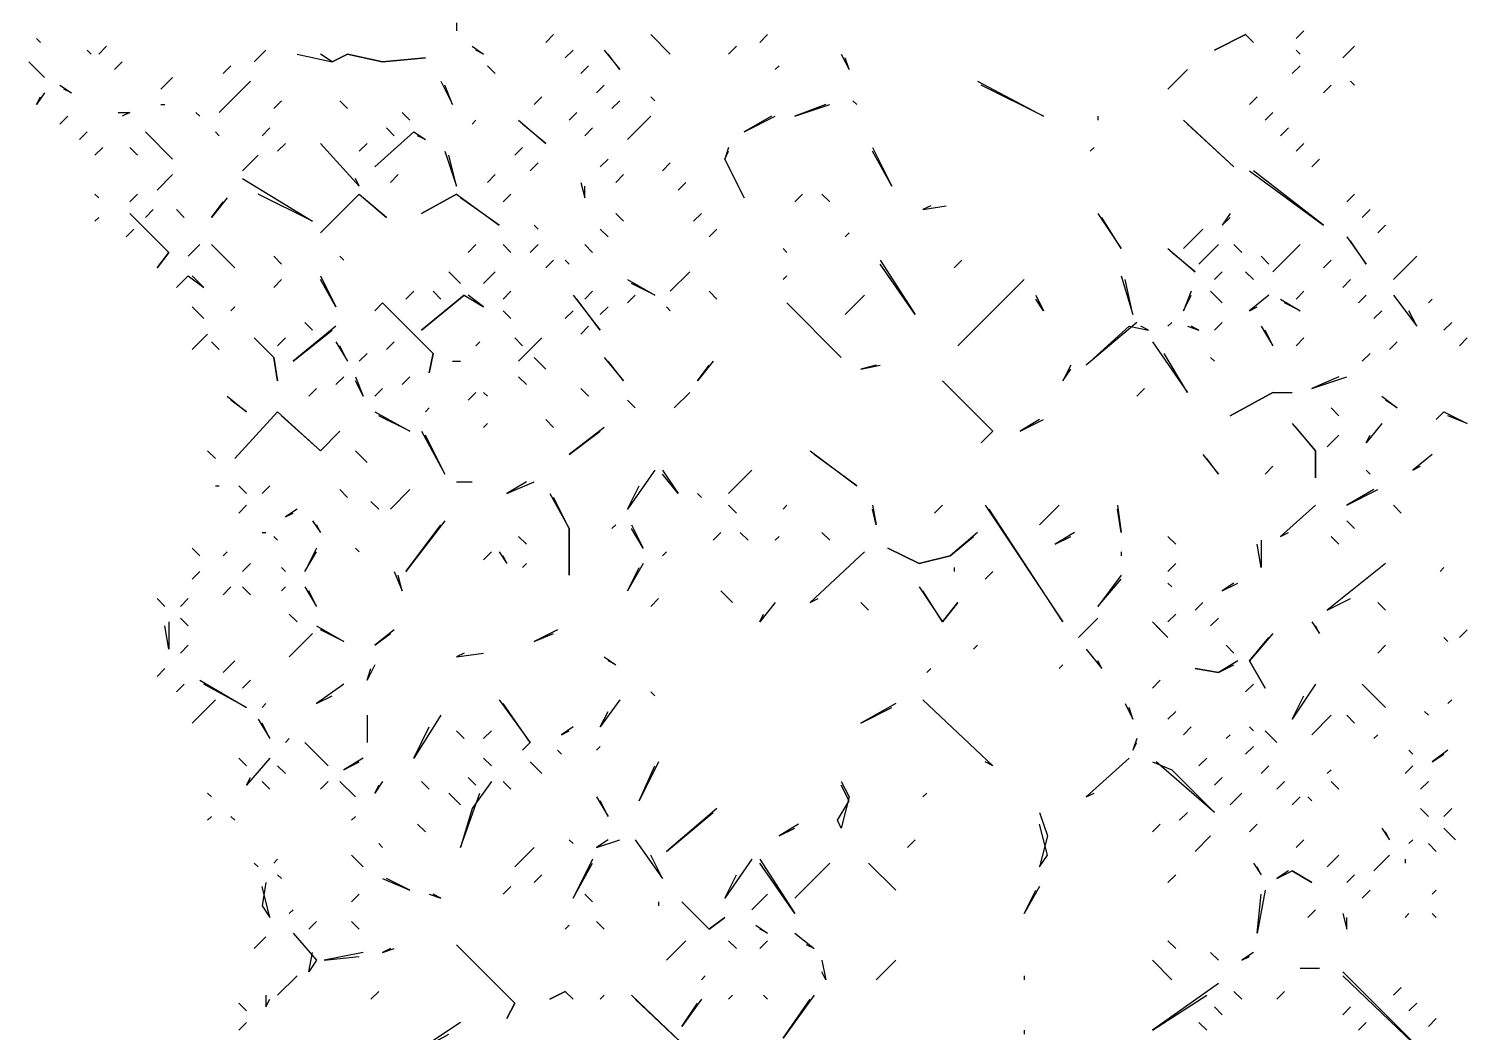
# Model space of a CAD drawing. Extents: x 1 to 2775, y -31 to 2075.
# Drawn here: x 1650 to 1711.8, y 828.6 to 871.6 of the extents above; entities that cross this region are included whole.
import ezdxf

# ---------------------------------------------------------------- set-up
doc = ezdxf.new("R2010")
doc.units = 0
doc.layers.add('LINEWORK', color=4, linetype='CONTINUOUS')

msp = doc.modelspace()

# ---------------------------------------------------------------- linework, layer by layer
at = {"layer": 'LINEWORK'}
for points in [[(1668.3333, 871.8333), (1668.3333, 871.5)], [(1672.5, 871.3333), (1672.1667, 871)], [(1676.6667, 871.3333), (1677.5, 870.5)], [(1681.6667, 871.3333), (1681.3333, 871)], [(1702.1667, 871.3333), (1700.8333, 870.6667), (1702.1667, 871.3333), (1702.5, 871)], [(1704.6667, 871.5), (1704.3333, 871.1667)], [(1650.3333, 871.1667), (1650.5, 871)], [(1653.3333, 870.8333), (1653, 870.5)], [(1669, 870.8333), (1669.5, 870.5), (1669.1667, 870.6667)], [(1680.3333, 870.8333), (1680, 870.5)], [(1706.8333, 870.8333), (1706.3333, 870.3333)], [(1650, 870.1667), (1650.6667, 869.5)], [(1652.5, 870.6667), (1652.6667, 870.5)], [(1654, 870.1667), (1653.6667, 869.8333)], [(1660.1667, 870.6667), (1659.6667, 870.1667)], [(1661.5, 870.5), (1663, 870.1667), (1663.6667, 870.5), (1665.1667, 870.1667), (1667, 870.3333), (1665.1667, 870.1667), (1663.6667, 870.5), (1663, 870.1667), (1662.5, 870.5)], [(1673.3333, 870.6667), (1673, 870.3333)], [(1674.6667, 870.6667), (1675.3333, 869.8333), (1674.8333, 870.5)], [(1684.8333, 870.5), (1685.1667, 869.8333), (1685, 870.3333)], [(1704.3333, 870.6667), (1704.5, 870.5)], [(1656.1667, 869.5), (1655.6667, 869)], [(1658.6667, 870), (1658.3333, 869.6667)], [(1669.6667, 870), (1670, 869.6667)], [(1674, 870), (1673.6667, 869.6667)], [(1682.1667, 870), (1682, 869.8333)], [(1699.6667, 869.8333), (1698.8333, 869)], [(1704.5, 870), (1704.1667, 869.6667)], [(1650.6667, 868.8333), (1650.3333, 868.3333), (1650.5, 868.6667)], [(1651.3333, 869.1667), (1651.8333, 868.8333), (1651.5, 869)], [(1659.5, 869.3333), (1658.1667, 868)], [(1667.6667, 869.3333), (1668.1667, 868.3333), (1667.8333, 869.1667)], [(1674.6667, 869.1667), (1674.3333, 868.8333)], [(1690.6667, 869.3333), (1693.5, 867.8333), (1690.8333, 869.1667)], [(1705.8333, 869.1667), (1705.5, 868.8333)], [(1706.6667, 869.3333), (1706.8333, 869.1667)], [(1655.6667, 868.3333), (1655.8333, 868.3333)], [(1660.8333, 868.5), (1660.5, 868.1667)], [(1663.3333, 868.5), (1663.6667, 868.1667)], [(1672, 868.6667), (1671.6667, 868.3333)], [(1675.3333, 868.5), (1675, 868.1667)], [(1676.6667, 868.6667), (1676.8333, 868.5)], [(1684.1667, 868.3333), (1682.8333, 867.8333), (1684.3333, 868.3333)], [(1685.3333, 868.5), (1685.5, 868.3333)], [(1702.6667, 868.6667), (1702.3333, 868.3333)], [(1651.6667, 867.8333), (1651.3333, 867.5)], [(1653.8333, 868), (1654.3333, 868), (1654, 867.8333)], [(1657.1667, 868), (1657.3333, 867.8333)], [(1666, 868), (1666.3333, 867.6667)], [(1669.1667, 867.6667), (1669, 867.5)], [(1671, 867.6667), (1672.1667, 866.6667), (1671.1667, 867.5)], [(1673.5, 868), (1673.1667, 867.6667)], [(1676.6667, 867.8333), (1675.6667, 866.8333)], [(1681.8333, 867.8333), (1680.6667, 867.1667), (1682, 867.8333)], [(1695.8333, 867.8333), (1695.8333, 867.6667)], [(1699.5, 867.6667), (1701.6667, 865.6667), (1699.6667, 867.5)], [(1703.3333, 868), (1703, 867.6667)], [(1652.5, 867.1667), (1652.1667, 866.8333)], [(1655, 867.1667), (1656.1667, 866)], [(1658, 867.1667), (1658.1667, 867)], [(1660.3333, 867.3333), (1660, 867)], [(1666.5, 867.1667), (1664.8333, 865.6667), (1666.5, 867.1667), (1667, 866.8333), (1666.6667, 867)], [(1665.3333, 867.3333), (1665.6667, 867)], [(1674.1667, 867.3333), (1673.8333, 867)], [(1704, 867.3333), (1703.6667, 867)], [(1653.1667, 866.5), (1652.8333, 866.1667)], [(1654.3333, 866.5), (1654.6667, 866.1667)], [(1661, 866.6667), (1660.6667, 866.3333)], [(1662.5, 866.6667), (1664.1667, 864.8333), (1664, 865.1667)], [(1664.5, 866.6667), (1664.1667, 866.3333)], [(1671.1667, 866.5), (1670.8333, 866.1667)], [(1680, 866.5), (1679.8333, 866), (1680.6667, 864.3333), (1679.8333, 866), (1680, 866.3333)], [(1686.1667, 866.5), (1687, 864.8333), (1686.1667, 866.3333)], [(1695.6667, 866.5), (1695.5, 866.3333)], [(1704.6667, 866.6667), (1704.3333, 866.3333)], [(1659.8333, 866.1667), (1659.1667, 865.5)], [(1667.8333, 866.3333), (1668.3333, 864.8333), (1668, 866.1667)], [(1671.8333, 865.8333), (1671.5, 865.5)], [(1674.8333, 866), (1674.5, 865.6667)], [(1677.5, 865.8333), (1677.1667, 865.5)], [(1705.3333, 866), (1705, 865.6667)], [(1656.1667, 865.3333), (1655.5, 864.6667)], [(1659.1667, 865.1667), (1662.1667, 863.3333), (1659.8333, 864.5)], [(1665.8333, 865.3333), (1665.5, 865)], [(1670, 865.3333), (1669.6667, 865)], [(1675.5, 865.3333), (1675.1667, 865)], [(1702.3333, 865.5), (1705.5, 863.1667), (1702.5, 865.5)], [(1652.8333, 864.5), (1653, 864.3333)], [(1654.6667, 864.5), (1654.3333, 864.1667)], [(1664.1667, 864.5), (1662.5, 862.8333), (1664.1667, 864.5), (1665.3333, 863.5), (1664.3333, 864.3333)], [(1668.3333, 864.5), (1666.8333, 863.6667), (1668.3333, 864.5), (1670.1667, 863.1667), (1668.5, 864.3333)], [(1670.6667, 864.5), (1670.3333, 864.1667)], [(1673.6667, 865), (1673.8333, 864.3333), (1673.8333, 864.8333)], [(1678.1667, 865), (1677.8333, 864.6667)], [(1683.1667, 864.5), (1682.8333, 864.1667)], [(1684, 864.5), (1684.3333, 864.1667)], [(1706.8333, 864.5), (1706.5, 864.1667)], [(1658.5, 864.3333), (1657.8333, 863.5), (1658.3333, 864.1667)], [(1688.6667, 864), (1688.3333, 863.8333), (1689.3333, 864)], [(1653, 863.5), (1652.8333, 863.3333)], [(1654.3333, 863.6667), (1656, 862), (1655.5, 861.3333), (1656, 862)], [(1655.3333, 863.8333), (1655, 863.5)], [(1656.3333, 863.8333), (1656.6667, 863.5)], [(1675.1667, 863.6667), (1675.5, 863.3333)], [(1678.8333, 863.6667), (1678.5, 863.3333)], [(1695.8333, 863.6667), (1696.8333, 862.1667), (1696, 863.5)], [(1701.5, 863.6667), (1701.1667, 863.1667), (1701.5, 863.5)], [(1707.5, 863.8333), (1707.1667, 863.5)], [(1654.5, 863), (1654.1667, 862.6667)], [(1671.6667, 863.1667), (1671.8333, 863)], [(1674.5, 863), (1674.8333, 862.6667)], [(1679.5, 863), (1679.1667, 862.6667)], [(1685.1667, 862.8333), (1685, 862.6667)], [(1700.3333, 863), (1699.5, 862.1667)], [(1706.5, 862.6667), (1707.3333, 861.5), (1706.6667, 862.5)], [(1708.1667, 863.1667), (1707.8333, 862.8333)], [(1657.3333, 862.3333), (1656.8333, 861.8333)], [(1657.8333, 862.3333), (1658.8333, 861.3333)], [(1669.1667, 862.3333), (1668.8333, 862)], [(1670.3333, 862.3333), (1670.6667, 862)], [(1671.8333, 862.3333), (1671.5, 862)], [(1673.8333, 862.3333), (1674.1667, 862)], [(1682.3333, 862.1667), (1682.5, 862)], [(1698.8333, 862.1667), (1700, 861.1667), (1699, 862)], [(1701, 862.3333), (1700.1667, 861.5)], [(1701.6667, 862.3333), (1702, 862)], [(1704.5, 862.3333), (1703.3333, 861.1667)], [(1660.5, 861.8333), (1660.8333, 861.5)], [(1663.3333, 861.8333), (1663.5, 861.6667)], [(1672.5, 861.6667), (1672.1667, 861.3333)], [(1673, 861.6667), (1673.1667, 861.5)], [(1686.5, 861.6667), (1688, 859.3333), (1686.5, 861.5)], [(1690, 861.6667), (1689.6667, 861.3333)], [(1702.8333, 861.8333), (1703.1667, 861.5)], [(1705.8333, 861.6667), (1705.5, 861.3333)], [(1709.5, 861.8333), (1708.5, 860.8333)], [(1656.8333, 861), (1656.3333, 860.5), (1656.8333, 861), (1657.5, 860.5), (1657, 861)], [(1660.8333, 860.8333), (1660.5, 860.5)], [(1662.5, 861), (1663.1667, 859.6667), (1662.5, 860.8333)], [(1668, 861.1667), (1668.5, 860.6667)], [(1670, 861.1667), (1669.5, 860.6667)], [(1675.6667, 860.8333), (1676.8333, 860.1667), (1675.8333, 860.6667)], [(1678.3333, 861.1667), (1677.5, 860.3333)], [(1682.5, 861), (1682.3333, 860.8333)], [(1692.6667, 860.8333), (1689.8333, 858)], [(1696.8333, 861), (1697.3333, 859.3333), (1697, 860.8333)], [(1701.1667, 861.1667), (1700.8333, 860.8333)], [(1702.1667, 861.1667), (1702.5, 860.8333)], [(1706.6667, 860.8333), (1706.3333, 860.5)], [(1666.5, 860.3333), (1666.1667, 860)], [(1667.3333, 860.3333), (1667.6667, 860)], [(1670.6667, 860.3333), (1670.3333, 860)], [(1674.1667, 860.3333), (1673.8333, 860)], [(1679.1667, 860.3333), (1679.5, 860)], [(1699.8333, 860.3333), (1699.5, 859.5), (1699.8333, 860.1667)], [(1700.6667, 860.3333), (1701.1667, 859.8333)], [(1704.6667, 860.3333), (1704.3333, 860)], [(1657, 859.6667), (1657.5, 859.1667)], [(1658.8333, 859.6667), (1658.6667, 859.5)], [(1665.1667, 859.8333), (1664.8333, 859.5), (1665.1667, 859.8333), (1667.3333, 857.6667), (1667.1667, 856.8333), (1667.3333, 857.6667)], [(1668.6667, 860.1667), (1666.8333, 858.6667), (1668.6667, 860.1667), (1669.5, 859.6667), (1668.8333, 860.1667)], [(1673.3333, 860.1667), (1674.5, 858.6667), (1673.5, 860)], [(1674.8333, 859.6667), (1674.5, 859.3333)], [(1676, 860.1667), (1675.6667, 859.8333)], [(1677.3333, 859.6667), (1677.5, 859.5)], [(1682.5, 859.8333), (1684.8333, 857.5)], [(1685.8333, 860.1667), (1685, 859.3333)], [(1693.1667, 860.1667), (1693.5, 859.5), (1693.1667, 860)], [(1703.1667, 860.1667), (1702.3333, 859.5), (1702.6667, 859.6667)], [(1703.6667, 860), (1704.5, 859.5), (1703.8333, 859.8333)], [(1707.3333, 860.1667), (1707, 859.8333)], [(1708.5, 860.1667), (1709.5, 858.8333), (1709.1667, 859.5)], [(1710.1667, 860), (1710, 859.8333)], [(1661.8333, 859), (1662.1667, 858.6667)], [(1670.3333, 859.5), (1670.6667, 859.1667)], [(1673.3333, 859.5), (1673, 859.1667)], [(1697.5, 859), (1695.3333, 857.1667), (1697.1667, 858.8333), (1698, 858.6667), (1697.6667, 858.8333)], [(1699, 859), (1698.8333, 858.8333)], [(1701.1667, 859), (1700.8333, 858.6667)], [(1708, 859.5), (1707.6667, 859.1667)], [(1711, 859), (1710.6667, 858.6667)], [(1657.6667, 858.5), (1657, 857.8333)], [(1659.6667, 858.3333), (1660.5, 857.5), (1660.6667, 856.5), (1660.5, 857.5)], [(1661, 858.3333), (1660.6667, 858)], [(1663.1667, 858.8333), (1661.3333, 857.3333), (1663, 858.6667)], [(1670.8333, 858.3333), (1671.1667, 858)], [(1672, 858.3333), (1671, 857.3333)], [(1674, 858.8333), (1673.6667, 858.5)], [(1699.6667, 858.8333), (1700.1667, 858.6667), (1699.8333, 858.8333)], [(1702.8333, 858.8333), (1703.3333, 858), (1703, 858.6667)], [(1704.6667, 858.3333), (1704.3333, 858)], [(1711.6667, 858.3333), (1711.3333, 858)], [(1657.8333, 858.1667), (1658.1667, 857.8333)], [(1663.1667, 858.1667), (1663.6667, 857.3333), (1663.3333, 858)], [(1665.6667, 858.1667), (1665.3333, 857.8333)], [(1669.3333, 858.1667), (1669.1667, 858)], [(1698.1667, 858.1667), (1699.6667, 856), (1698.6667, 857.6667)], [(1708.6667, 858.1667), (1708.3333, 857.8333)], [(1664.5, 857.6667), (1664.1667, 857.3333)], [(1668.1667, 857.3333), (1668.5, 857.3333)], [(1671.6667, 857.5), (1672.1667, 857)], [(1674.6667, 857.5), (1675.5, 856.5), (1674.8333, 857.3333)], [(1679.3333, 857.3333), (1678.6667, 856.5), (1679.1667, 857.1667)], [(1686.3333, 857.1667), (1685.6667, 857), (1686.5, 857.1667)], [(1694.6667, 857.1667), (1694.3333, 856.5), (1694.6667, 857)], [(1700.6667, 857.5), (1700.8333, 857.3333)], [(1707.5, 857.6667), (1707.1667, 857.3333)], [(1663.5, 856.6667), (1663.1667, 856.3333)], [(1664, 856.6667), (1664.3333, 855.8333), (1664, 856.5)], [(1666.3333, 856.6667), (1666, 856.3333)], [(1671, 856.6667), (1671.3333, 856.3333)], [(1689.1667, 856.5), (1691.3333, 854.3333), (1690.8333, 853.8333), (1691.3333, 854.3333), (1689.3333, 856.3333)], [(1706.1667, 856.6667), (1705, 856.1667), (1706.5, 856.6667)], [(1662.3333, 856.1667), (1662, 855.8333)], [(1665.1667, 856.1667), (1664.8333, 855.8333)], [(1669.1667, 856), (1668.8333, 855.6667)], [(1669.5, 856), (1669.6667, 855.8333)], [(1673.6667, 856.1667), (1674, 855.8333)], [(1678.3333, 856), (1677.6667, 855.3333)], [(1697.8333, 856.1667), (1697.5, 855.8333)], [(1703.3333, 856), (1701.5, 855), (1703.3333, 856), (1704.1667, 856)], [(1658.5, 855.8333), (1659.3333, 855.1667), (1658.6667, 855.6667)], [(1667.1667, 855.3333), (1667, 855.1667)], [(1675.6667, 855.6667), (1676, 855.3333)], [(1705.8333, 855.3333), (1706.1667, 855)], [(1708, 855.8333), (1708.6667, 855.3333), (1708.1667, 855.6667)], [(1660.6667, 855.1667), (1658.8333, 853.1667), (1660.6667, 855.1667), (1662.5, 853.5), (1663.3333, 854.3333), (1662.5, 853.5), (1660.8333, 855)], [(1664.8333, 855.1667), (1666.3333, 854.3333), (1665, 855)], [(1669.6667, 854.6667), (1669.5, 854.5)], [(1672.1667, 854.8333), (1672.5, 854.5)], [(1693.3333, 854.8333), (1692.5, 854.3333), (1693.5, 854.8333)], [(1704.1667, 854.6667), (1705.1667, 853.5), (1705.1667, 852.3333), (1705.1667, 853.5), (1704.3333, 854.5)], [(1708, 854.6667), (1707.3333, 853.8333), (1707.5, 854.1667)], [(1710.6667, 855.1667), (1710.3333, 854.8333), (1710.6667, 855.1667), (1711.6667, 854.6667), (1710.8333, 855)], [(1666.8333, 854.3333), (1667.8333, 852.5), (1667, 854.1667)], [(1674.6667, 854.5), (1673.1667, 853.3333), (1674.5, 854.3333)], [(1706.1667, 854.1667), (1705.6667, 853.6667)], [(1657.6667, 853.5), (1658, 853.1667)], [(1664, 853.5), (1664.5, 853)], [(1683.5, 853.5), (1685.5, 852), (1683.6667, 853.3333)], [(1700.3333, 853.3333), (1701, 852.5), (1700.5, 853.1667)], [(1703.3333, 852.8333), (1703, 852.5)], [(1710.1667, 853.3333), (1709.3333, 852.6667), (1709.6667, 852.8333)], [(1668.3333, 852.1667), (1669, 852.1667)], [(1671.3333, 852.1667), (1670.5, 851.6667), (1671.6667, 852.1667)], [(1676.8333, 852.6667), (1675.6667, 851), (1676.1667, 852)], [(1677.1667, 852.6667), (1677.8333, 851.6667), (1677.1667, 852.5)], [(1681, 852.6667), (1680, 851.6667)], [(1707.3333, 852.6667), (1707.5, 852.5)], [(1658, 852), (1658.1667, 852)], [(1659, 852), (1659.3333, 851.6667)], [(1660.3333, 852), (1660, 851.6667)], [(1663.3333, 851.8333), (1663.6667, 851.5)], [(1666.3333, 851.8333), (1665.5, 851)], [(1672.3333, 851.6667), (1673.1667, 850.1667), (1673.1667, 848.1667), (1673.1667, 850.1667), (1672.5, 851.5)], [(1678.6667, 851.6667), (1678.8333, 851.5)], [(1707.6667, 851.8333), (1706.5, 851.1667), (1707.8333, 851.8333)], [(1659.3333, 851.1667), (1659, 850.8333)], [(1661.5, 851), (1661, 850.6667), (1661.3333, 850.8333)], [(1664.6667, 851.3333), (1665, 851)], [(1680, 851.1667), (1680.3333, 850.8333)], [(1682.5, 851.1667), (1682.3333, 851)], [(1686.1667, 851.1667), (1686.3333, 850.3333), (1686.1667, 851)], [(1689.1667, 851.1667), (1688.8333, 850.8333)], [(1691, 851.1667), (1694.3333, 846.1667), (1691.1667, 851)], [(1694.1667, 851.1667), (1693.3333, 850.3333)], [(1696.6667, 851.1667), (1696.8333, 850), (1696.6667, 851)], [(1705.1667, 851.1667), (1703.6667, 849.8333), (1704, 850)], [(1708.5, 851.1667), (1708.8333, 850.8333)], [(1662.1667, 850.5), (1662.5, 850), (1662.3333, 850.3333)], [(1667.8333, 850.5), (1666.1667, 848.3333), (1667.6667, 850.3333)], [(1675.1667, 850.3333), (1675, 850.1667)], [(1675.8333, 850.3333), (1676.3333, 849.3333), (1675.8333, 850.1667)], [(1706.5, 850.5), (1706.8333, 850.1667)], [(1660, 850), (1660.1667, 850)], [(1660.5, 849.8333), (1660.6667, 849.6667)], [(1671, 849.8333), (1671.3333, 849.5)], [(1679.6667, 850), (1679.3333, 849.6667)], [(1680.5, 850), (1680.8333, 849.6667)], [(1682.1667, 849.8333), (1682, 849.6667)], [(1684, 850), (1684.3333, 849.6667)], [(1690.6667, 850), (1689.5, 849), (1688.1667, 848.6667), (1686.8333, 849.3333), (1688.1667, 848.6667), (1689.5, 849), (1690.5, 849.8333)], [(1694.8333, 850), (1694, 849.5), (1694.6667, 849.8333)], [(1698.8333, 849.8333), (1699.1667, 849.5)], [(1705.8333, 849.8333), (1706.1667, 849.5)], [(1657, 849.3333), (1657.3333, 849)], [(1658.5, 849.1667), (1658.3333, 849)], [(1662.3333, 849.3333), (1661.8333, 848.3333), (1662.3333, 849.1667)], [(1664, 849.3333), (1664.1667, 849.1667)], [(1669.8333, 849.1667), (1669.5, 848.8333)], [(1670.1667, 849.1667), (1670.5, 848.6667), (1670.3333, 849)], [(1677.3333, 849.1667), (1677.1667, 849)], [(1685.8333, 849.1667), (1683.5, 847), (1683.8333, 847.1667)], [(1696.8333, 849.1667), (1696.8333, 849)], [(1702.8333, 849.6667), (1702.8333, 848.5), (1702.6667, 849.5)], [(1659.5, 848.6667), (1659.1667, 848.3333)], [(1660.8333, 848.5), (1661, 848.3333)], [(1671.3333, 848.6667), (1671.1667, 848.5)], [(1676.3333, 848.6667), (1675.6667, 847.5), (1676.1667, 848.5)], [(1689.6667, 848.5), (1689.6667, 848.3333)], [(1699.1667, 848.6667), (1698.8333, 848.3333)], [(1708.1667, 848.6667), (1705.6667, 846.6667), (1706.6667, 847.1667)], [(1710.6667, 848.5), (1710.5, 848.3333)], [(1657.3333, 848.3333), (1657, 848)], [(1665.6667, 848.3333), (1666, 847.5), (1665.8333, 848.1667)], [(1691.3333, 848.3333), (1691, 848)], [(1696.8333, 848.1667), (1695.8333, 846.8333), (1696.8333, 848)], [(1698.8333, 847.8333), (1699, 847.6667)], [(1701.6667, 847.8333), (1701.1667, 847.5), (1701.8333, 847.8333)], [(1658.6667, 847.6667), (1658.3333, 847.3333)], [(1659.1667, 847.6667), (1659.5, 847.3333)], [(1661, 847.6667), (1660.8333, 847.5)], [(1661.8333, 847.6667), (1662.3333, 846.8333), (1662, 847.5)], [(1679.6667, 847.5), (1680.1667, 847)], [(1688.1667, 847.6667), (1689.1667, 846.1667), (1689.8333, 847), (1689.1667, 846.1667), (1688.3333, 847.5)], [(1655.5, 847.1667), (1655.8333, 846.8333)], [(1656.8333, 847.1667), (1656.5, 846.8333)], [(1677, 847.1667), (1676.6667, 846.8333)], [(1682, 847), (1681.3333, 846.1667), (1681.5, 846.5)], [(1685.6667, 847), (1686, 846.6667)], [(1700.3333, 847), (1700, 846.6667)], [(1707.8333, 847), (1708.1667, 846.6667)], [(1656, 846.1667), (1656, 845), (1655.8333, 846)], [(1656.5, 846.3333), (1656.8333, 846)], [(1661.1667, 846.5), (1661.5, 846.1667)], [(1662.3333, 846), (1663.5, 845.3333), (1662.5, 845.8333)], [(1695.8333, 846.3333), (1695, 845.5)], [(1698.1667, 846.1667), (1698.8333, 845.5), (1698.3333, 846)], [(1699.1667, 846.5), (1698.8333, 846.1667)], [(1701, 846.3333), (1700.6667, 846)], [(1705, 846.1667), (1705.3333, 845.6667), (1705.1667, 846)], [(1662.1667, 845.6667), (1661.1667, 844.6667)], [(1665.6667, 845.8333), (1664.8333, 845.1667), (1665.5, 845.6667)], [(1672.6667, 845.8333), (1671.6667, 845.3333), (1672.5, 845.6667)], [(1703.3333, 845.6667), (1702.3333, 844.5), (1703, 843.3333), (1702.3333, 844.5), (1703.1667, 845.5)], [(1710.6667, 845.5), (1710.8333, 845.3333)], [(1711.6667, 845.8333), (1711.3333, 845.5)], [(1656.8333, 845.1667), (1656.5, 844.8333)], [(1668.6667, 844.8333), (1668.3333, 844.6667), (1669.5, 844.8333)], [(1690.6667, 845.1667), (1690.5, 845)], [(1695.3333, 845), (1696, 844.1667), (1695.8333, 844.5)], [(1701.3333, 845.1667), (1701.6667, 844.8333)], [(1708.1667, 845.1667), (1707.8333, 844.8333)], [(1655.8333, 844.1667), (1655.5, 843.8333)], [(1658.8333, 844.5), (1658.3333, 844)], [(1664.8333, 844.3333), (1664.5, 843.6667), (1664.6667, 844.1667)], [(1674.6667, 844.6667), (1675.1667, 844.3333), (1674.8333, 844.5)], [(1688.6667, 844.1667), (1688.5, 844)], [(1694.3333, 844.3333), (1694.1667, 844.1667)], [(1701.8333, 844.5), (1701, 844), (1700, 844.1667), (1701, 844), (1701.6667, 844.3333)], [(1657.3333, 843.6667), (1659.3333, 842.5), (1657.5, 843.5)], [(1659.5, 843.6667), (1659.1667, 843.3333)], [(1698.5, 843.6667), (1698.1667, 843.3333)], [(1656.6667, 843.5), (1656.3333, 843.1667)], [(1663.5, 843.5), (1662.3333, 842.6667), (1663, 843)], [(1676.6667, 843.1667), (1676.8333, 843)], [(1702.5, 843.5), (1702.1667, 843.1667)], [(1705.1667, 843.5), (1704.1667, 842), (1704.6667, 843)], [(1707.1667, 843.5), (1708.1667, 842.5)], [(1658, 842.8333), (1657, 841.8333)], [(1660.1667, 842.6667), (1660, 842.5)], [(1670.1667, 842.8333), (1671.5, 841), (1671.1667, 840.6667), (1671.5, 841), (1670.3333, 842.6667)], [(1675.3333, 842.8333), (1674.5, 841.6667), (1674.8333, 842.3333)], [(1687.1667, 842.6667), (1685.6667, 841.8333), (1687, 842.5)], [(1688.3333, 842.8333), (1691.3333, 840), (1691, 840.1667)], [(1697, 842.6667), (1697.3333, 842), (1697.1667, 842.5)], [(1699.1667, 842.3333), (1698.8333, 842)], [(1709.8333, 842.3333), (1710, 842.1667)], [(1711, 842.8333), (1710.8333, 842.6667)], [(1659.8333, 842), (1660.3333, 841.1667), (1660, 841.8333)], [(1664.5, 842.1667), (1664.5, 841)], [(1667.6667, 842.1667), (1666.5, 840.3333), (1667.1667, 841.6667)], [(1673.3333, 841.6667), (1672.8333, 841.3333), (1673.1667, 841.5)], [(1699.8333, 841.6667), (1699.5, 841.3333)], [(1702.3333, 841.6667), (1702.5, 841.5)], [(1705.8333, 842.1667), (1705, 841.3333)], [(1706.5, 842.1667), (1706.8333, 841.8333)], [(1661.1667, 841.1667), (1661, 841)], [(1668.3333, 841.5), (1668.6667, 841.1667)], [(1669.8333, 841.5), (1669.5, 841.1667)], [(1697.5, 841.1667), (1697.3333, 840.6667), (1697.5, 841)], [(1701.5, 841.3333), (1701.3333, 841.1667)], [(1703, 841.5), (1703.5, 841)], [(1707.8333, 841.3333), (1707.6667, 841.1667)], [(1661.8333, 841), (1662.8333, 840)], [(1672.6667, 840.6667), (1672.8333, 840.5)], [(1674.5, 840.8333), (1674.3333, 840.6667)], [(1702.5, 840.8333), (1702.1667, 840.5)], [(1709.1667, 840.6667), (1709.3333, 840.5)], [(1710.8333, 840.6667), (1710.1667, 840.1667), (1710.6667, 840.5)], [(1659, 840.3333), (1659.3333, 840)], [(1660.3333, 840.3333), (1659.3333, 839.1667), (1659.5, 839.5)], [(1660.6667, 840), (1661, 839.6667)], [(1664.3333, 840.3333), (1663.5, 839.8333), (1664.1667, 840.1667)], [(1669.5, 840.3333), (1669.8333, 840)], [(1671.5, 840.1667), (1672, 839.6667)], [(1677, 840.1667), (1676.1667, 838.5), (1676.8333, 840)], [(1697.1667, 840.3333), (1695.3333, 838.6667), (1695.6667, 838.8333)], [(1698.1667, 840.1667), (1699, 839.8333), (1700.8333, 838), (1698.3333, 840.1667)], [(1700.5, 840.3333), (1700.1667, 840)], [(1703.1667, 840), (1702.8333, 839.6667)], [(1705.8333, 839.8333), (1705.6667, 839.6667)], [(1709.3333, 840), (1709, 839.6667)], [(1660, 839.3333), (1660.3333, 839)], [(1662.8333, 839.3333), (1662.5, 839)], [(1663.3333, 839.3333), (1664, 838.6667)], [(1665.1667, 839.3333), (1664.8333, 838.8333), (1665, 839.1667)], [(1666.8333, 839.3333), (1667.1667, 839)], [(1669.8333, 839.3333), (1669, 838.1667), (1668.5, 836.5), (1669.3333, 838.8333)], [(1668.8333, 839.5), (1669.1667, 839.1667)], [(1670.3333, 839.3333), (1670.6667, 839)], [(1684.8333, 839.3333), (1685.1667, 838.6667), (1684.8333, 837.3333), (1684.6667, 837.6667), (1685.1667, 838.5), (1684.8333, 839.1667)], [(1701.1667, 839.5), (1700.8333, 839.1667)], [(1703.8333, 839.3333), (1703.5, 839)], [(1705.8333, 839.3333), (1706.1667, 839)], [(1710, 839.3333), (1709.6667, 839)], [(1657.6667, 838.8333), (1657.8333, 838.6667)], [(1668, 838.8333), (1668.5, 838.3333)], [(1674.3333, 838.6667), (1674.8333, 837.8333), (1674.5, 838.5)], [(1688.5, 838.8333), (1688.3333, 838.6667)], [(1702, 838.8333), (1701.5, 838.3333)], [(1704.5, 838.6667), (1704.1667, 838.3333)], [(1704.8333, 838.6667), (1705, 838.5)], [(1679.5, 838.1667), (1677.3333, 836.3333), (1679.3333, 838)], [(1693.3333, 838), (1693.6667, 837), (1693.3333, 835.6667), (1693.6667, 836.1667), (1693.3333, 837.5)], [(1699.6667, 838), (1699.3333, 837.6667)], [(1709.6667, 838.1667), (1710, 837.8333)], [(1711, 838.1667), (1710.6667, 837.8333)], [(1657.8333, 837.8333), (1657.6667, 837.6667)], [(1658.6667, 837.8333), (1658.8333, 837.6667)], [(1664, 837.8333), (1663.8333, 837.6667)], [(1666.6667, 837.5), (1667, 837.1667)], [(1683, 837.5), (1682.1667, 837), (1682.8333, 837.3333)], [(1698.5, 837.5), (1698.1667, 837.1667)], [(1702.6667, 837.5), (1702.3333, 837.1667)], [(1708, 837.3333), (1708.3333, 836.8333), (1708.1667, 837.1667)], [(1710.6667, 837.3333), (1711.1667, 836.8333)], [(1673.1667, 836.8333), (1673.3333, 836.6667)], [(1674.8333, 836.8333), (1674.3333, 836.5), (1675.3333, 836.8333)], [(1676, 836.8333), (1677.1667, 835.1667), (1676.6667, 836.1667)], [(1688, 836.8333), (1687.6667, 836.5)], [(1700.6667, 837), (1700, 836.3333)], [(1704.6667, 836.8333), (1704.3333, 836.5)], [(1709.3333, 836.8333), (1709.1667, 836.6667)], [(1663.8333, 836.1667), (1664.3333, 835.6667)], [(1665, 836.6667), (1665.1667, 836.5)], [(1671.6667, 836.5), (1670.8333, 835.6667)], [(1706.1667, 836.1667), (1705.6667, 835.6667)], [(1708.3333, 836.1667), (1707.6667, 835.5)], [(1710, 836.6667), (1710.3333, 836.3333)], [(1659.6667, 835.8333), (1659.8333, 835.6667)], [(1660.6667, 836), (1660.5, 835.8333)], [(1674.1667, 836), (1673.3333, 834.3333), (1674.1667, 835.8333)], [(1681, 836), (1679.8333, 834.3333), (1680.3333, 835.3333)], [(1681.3333, 836), (1682.8333, 833.6667), (1681.3333, 835.8333)], [(1684.3333, 835.8333), (1682.8333, 834.3333)], [(1686, 835.8333), (1687.1667, 834.6667)], [(1702.5, 835.8333), (1702.8333, 835.3333), (1702.6667, 835.6667)], [(1704, 835.5), (1703.5, 835.1667), (1704.1667, 835.5), (1705, 835), (1704.1667, 835.5)], [(1709, 836), (1709, 835.8333)], [(1660.1667, 835), (1660, 834), (1660.3333, 833.5), (1660, 834.8333)], [(1660.6667, 835.3333), (1660.8333, 835.1667)], [(1665.1667, 835.1667), (1666.3333, 834.6667), (1665.3333, 835.1667)], [(1672, 835.3333), (1671.6667, 835)], [(1699.1667, 835.3333), (1698.8333, 835)], [(1706.8333, 835.3333), (1706.5, 835)], [(1664.1667, 834.5), (1663.8333, 834.1667)], [(1667.1667, 834.5), (1667.6667, 834.3333), (1667.3333, 834.5)], [(1670.6667, 834.8333), (1670.3333, 834.5)], [(1673.8333, 834.5), (1674.1667, 834.1667)], [(1681.6667, 834.5), (1681, 833.8333)], [(1693.3333, 834.8333), (1692.6667, 833.6667), (1693.1667, 834.6667)], [(1703, 834.6667), (1702.6667, 832.8333), (1702.8333, 834.5)], [(1707.5, 834.6667), (1707.1667, 834.3333)], [(1710.3333, 834.6667), (1710.1667, 834.5)], [(1661.3333, 833.8333), (1661.1667, 833.6667)], [(1677, 834.1667), (1677, 834)], [(1678, 834.1667), (1679.1667, 833), (1679.8333, 833.5), (1679.1667, 833)], [(1705.1667, 833.8333), (1704.8333, 833.5)], [(1706.3333, 833.6667), (1706.5, 833), (1706.5, 833.5)], [(1709.1667, 833.6667), (1709, 833.5)], [(1710.1667, 833.6667), (1710.3333, 833.5)], [(1662.3333, 833.3333), (1662, 833)], [(1663.8333, 833.3333), (1664.1667, 833)], [(1673.1667, 833.1667), (1673, 833)], [(1674.3333, 833.3333), (1674.6667, 833)], [(1681.1667, 833.1667), (1681.6667, 832.8333), (1681.3333, 833)], [(1660.1667, 832.6667), (1659.6667, 832.1667)], [(1661.3333, 832.8333), (1662.3333, 831.6667), (1662, 831.1667), (1662.1667, 832)], [(1678.1667, 832.5), (1677.3333, 831.6667)], [(1680, 832.5), (1680.3333, 832.1667)], [(1681.6667, 832.5), (1681.3333, 832.1667)], [(1682.8333, 832.8333), (1683.6667, 832.1667), (1683.3333, 832.3333)], [(1698.8333, 832.5), (1699.1667, 832.1667)], [(1664.3333, 832), (1662.6667, 831.6667), (1664.1667, 831.8333)], [(1665.5, 832.1667), (1665.1667, 832), (1665.6667, 832.1667)], [(1668.3333, 832.3333), (1670.8333, 829.8333), (1670.5, 829.1667), (1670.8333, 829.8333)], [(1700.6667, 832), (1701, 831.6667)], [(1702.5, 832), (1702, 831.6667), (1702.3333, 831.8333)], [(1684, 831.6667), (1684.1667, 830.8333), (1684, 831.1667)], [(1687.1667, 831.6667), (1686.3333, 830.8333)], [(1698.1667, 831.6667), (1699, 830.8333)], [(1704.5, 831.3333), (1705.3333, 831.3333)], [(1706.3333, 831.1667), (1710.3333, 827.1667), (1711, 825.8333), (1712.6667, 824), (1711, 825.8333), (1710.3333, 827.1667), (1706.3333, 831)], [(1661.5, 831), (1660.6667, 830.1667)], [(1679, 831), (1678.8333, 830.8333)], [(1692.6667, 831), (1692.6667, 830.8333)], [(1701, 830.6667), (1698.1667, 828.6667), (1700.5, 830.1667)], [(1660.1667, 830.1667), (1660.1667, 829.6667), (1660.3333, 830)], [(1665, 830.3333), (1664.6667, 830)], [(1673, 830.3333), (1672.3333, 830), (1673, 830.3333), (1673.3333, 830)], [(1674.6667, 830.1667), (1674.5, 830)], [(1675.8333, 830.1667), (1679.1667, 827), (1678.6667, 826.3333), (1679.1667, 827), (1676, 830)], [(1678.8333, 830), (1678, 828.8333), (1678.6667, 829.8333)], [(1680.1667, 830.1667), (1680, 830)], [(1681.5, 830.1667), (1681.6667, 830)], [(1683.6667, 830.1667), (1682.3333, 828.3333), (1683.5, 830)], [(1701.6667, 830.3333), (1702, 830)], [(1703.8333, 830.3333), (1703.5, 830)], [(1708.8333, 830.5), (1708.5, 830.1667)], [(1659, 829.8333), (1659.3333, 829.5)], [(1700.8333, 829.6667), (1701.1667, 829.3333)], [(1706.6667, 829.6667), (1706.3333, 829.3333)], [(1709.5, 829.8333), (1709.1667, 829.5)], [(1659.3333, 829), (1659, 828.6667)], [(1668.5, 829), (1666.5, 827.6667), (1665, 825.3333), (1666.5, 827.6667), (1668, 828.5)], [(1700.1667, 829), (1700.5, 828.6667)], [(1707.3333, 829), (1707, 828.6667)], [(1710.3333, 829.1667), (1710, 828.8333)], [(1692.6667, 828.6667), (1692.6667, 828.5)]]:
    msp.add_lwpolyline(points, dxfattribs=at)

doc.saveas('drawing.dxf')
